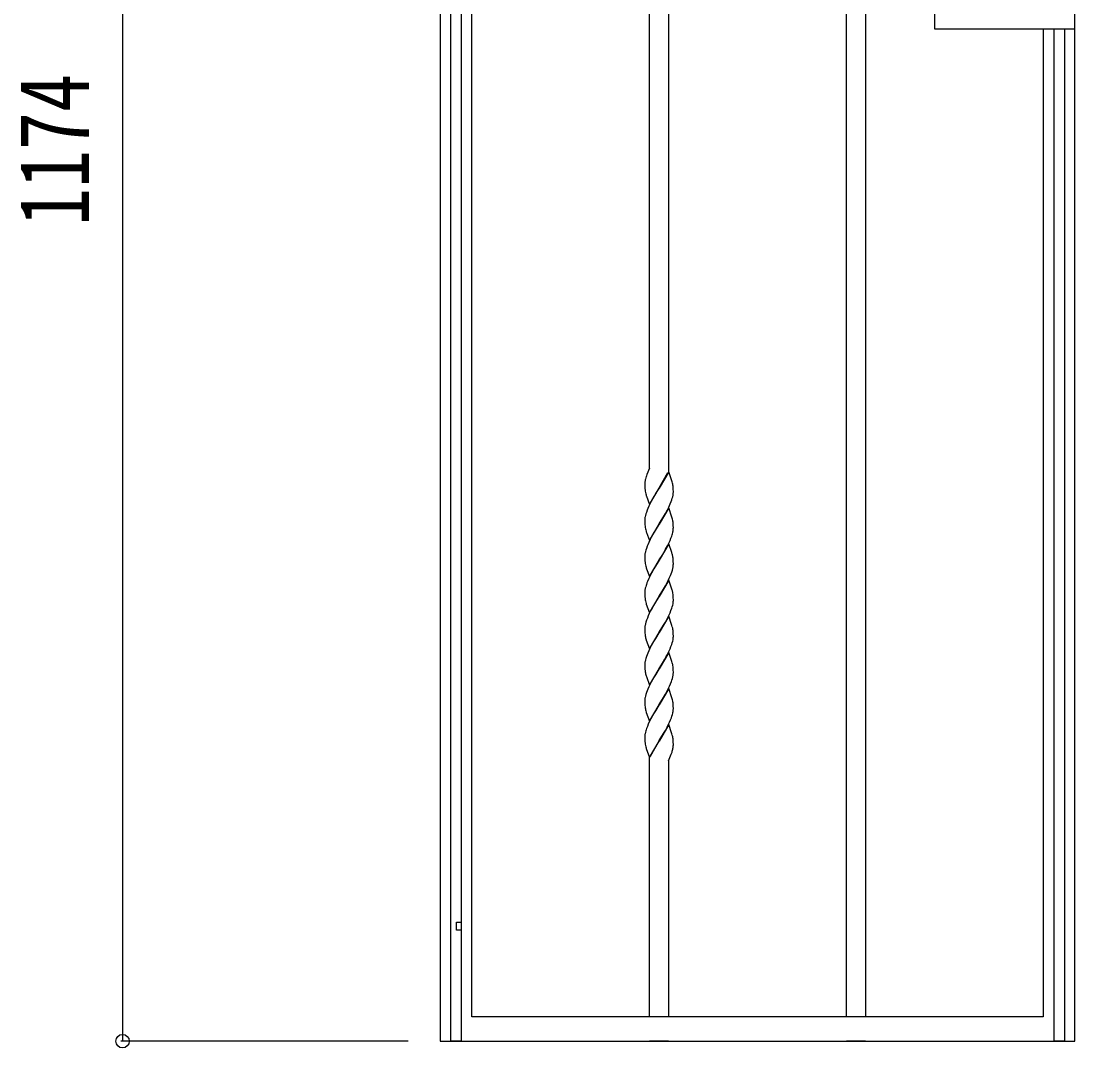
# Model space of a CAD drawing. Units: millimetres, scale not verified. Extents: x -4205 to 4205, y -2970 to 2970.
# Drawn here: x -919 to -255, y -1729 to -1082 of the extents above; entities that cross this region are included whole.
import ezdxf
from ezdxf.enums import TextEntityAlignment as Align

# ---------------------------------------------------------------- set-up
doc = ezdxf.new("R2010")
doc.units = ezdxf.units.MM
doc.header["$LTSCALE"] = 10
doc.layers.add('0-3_YKK_A1', color=4, linetype='Continuous')
doc.layers.add('0-4_YKK_D', color=6, linetype='Continuous')
doc.styles.add('ＭＳ ゴシック', font='')
doc.styles.get('ＭＳ ゴシック').set_extended_font_data('MS Gothic')

msp = doc.modelspace()

# ---------------------------------------------------------------- linework, layer by layer
at = {"layer": '0-3_YKK_A1'}
for p, q in [((-254.98, -1725), (-254.98, -550.93)), ((-343.15, -1087.5), (-343.15, -962.5)), ((-522.98, -1364.22), (-522.98, -1028.59)), ((-510.98, -1028.59), (-510.98, -1366.14)), ((-398.98, -1709.74), (-398.98, -1028.59)), ((-386.98, -1028.59), (-386.98, -1709.74)), ((-255.15, -1087.5), (-343.15, -1087.5)), ((-274.98, -1087.5), (-274.98, -1709.74)), ((-261.51, -1087.5), (-261.51, -1725)), ((-522.98, -1364.01), (-524.64, -1368.18)), ((-525.56, -1371.06), (-525.67, -1371.54)), ((-524.96, -1369.08), (-525.05, -1369.33)), ((-525.98, -1374.62), (-525.95, -1375.85)), ((-525.16, -1380.96), (-525.01, -1381.45)), ((-523.05, -1386.92), (-516.98, -1376.62)), ((-518.74, -1379.49), (-520.01, -1381.63)), ((-517.12, -1376.85), (-518.74, -1379.49)), ((-508.07, -1376.31), (-508.17, -1375.33)), ((-508.05, -1380.29), (-508, -1379.72)), ((-507.98, -1378.63), (-508, -1377.64)), ((-521.88, -1384.98), (-522.59, -1386.37)), ((-510.85, -1388.59), (-509.89, -1386.49)), ((-509.89, -1386.49), (-509.34, -1385.1)), ((-508.65, -1383.09), (-508.39, -1382.12)), ((-508.39, -1382.12), (-508.18, -1381.19)), ((-525.57, -1393.88), (-525.78, -1394.82)), ((-524.49, -1390.56), (-524.99, -1391.92)), ((-524.07, -1389.52), (-524.49, -1390.56)), ((-510.91, -1389.09), (-516.98, -1399.38)), ((-514.13, -1394.69), (-513.01, -1392.73)), ((-525.98, -1397.38), (-525.95, -1398.61)), ((-525.95, -1398.61), (-525.89, -1399.69)), ((-525.89, -1399.69), (-525.79, -1400.67)), ((-516.98, -1399.38), (-517.12, -1399.61)), ((-516.98, -1399.38), (-516.84, -1399.15)), ((-508.07, -1399.07), (-508.17, -1398.09)), ((-507.98, -1401.39), (-508, -1400.39)), ((-525.16, -1403.71), (-525.01, -1404.21)), ((-525.01, -1404.21), (-524.84, -1404.72)), ((-520.01, -1404.39), (-520.2, -1404.71)), ((-509.47, -1408.21), (-508.97, -1406.85)), ((-508.56, -1405.52), (-508.31, -1404.57)), ((-507.98, -1401.92), (-507.98, -1401.39)), ((-523.44, -1410.88), (-524.07, -1412.28)), ((-522.59, -1409.12), (-523.44, -1410.88)), ((-510.91, -1411.85), (-516.98, -1422.14)), ((-512.83, -1415.16), (-511.72, -1413.1)), ((-511.72, -1413.1), (-510.85, -1411.35)), ((-508.96, -1417.31), (-510.91, -1411.85)), ((-525.98, -1419.33), (-525.98, -1419.6)), ((-525.98, -1419.6), (-525.98, -1420.14)), ((-524.99, -1414.68), (-525.31, -1415.67)), ((-516.84, -1421.91), (-514.69, -1418.39)), ((-508.85, -1417.64), (-508.96, -1417.31)), ((-525.89, -1422.45), (-525.79, -1423.43)), ((-516.98, -1422.14), (-517.12, -1422.37)), ((-508.56, -1428.28), (-508.31, -1427.32)), ((-508, -1423.15), (-508.03, -1422.47)), ((-524.84, -1427.48), (-523.05, -1432.43)), ((-521.69, -1430.15), (-522.77, -1432.23)), ((-520.2, -1427.47), (-521.69, -1430.15)), ((-511.19, -1434.81), (-510.52, -1433.4)), ((-509.34, -1430.62), (-508.97, -1429.6)), ((-524.62, -1436.42), (-524.99, -1437.44)), ((-524.21, -1435.39), (-524.62, -1436.42)), ((-510.91, -1434.61), (-516.98, -1444.9)), ((-514.13, -1440.21), (-513.01, -1438.25)), ((-509.07, -1439.74), (-510.91, -1434.61)), ((-508.85, -1440.4), (-509.07, -1439.74)), ((-525.98, -1442.09), (-525.98, -1442.37)), ((-525.95, -1444.13), (-525.89, -1445.21)), ((-525.89, -1445.21), (-525.79, -1446.19)), ((-523.05, -1455.19), (-516.98, -1444.9)), ((-508.07, -1444.59), (-508.17, -1443.61)), ((-508.03, -1445.23), (-508.07, -1444.59)), ((-507.98, -1447.44), (-507.98, -1446.91)), ((-520.2, -1450.23), (-521.32, -1452.22)), ((-510.04, -1455.11), (-509.47, -1453.73)), ((-509.47, -1453.73), (-508.97, -1452.36)), ((-508.39, -1450.4), (-508.18, -1449.47)), ((-508.05, -1448.57), (-508, -1447.99)), ((-508, -1447.99), (-507.98, -1447.44)), ((-524.35, -1458.49), (-524.87, -1459.86)), ((-523.76, -1457.1), (-524.35, -1458.49)), ((-523.11, -1455.69), (-523.76, -1457.1)), ((-510.91, -1457.37), (-516.98, -1467.66)), ((-513.01, -1461.01), (-511.72, -1458.62)), ((-509.07, -1462.5), (-510.91, -1457.37)), ((-525.98, -1465.66), (-525.95, -1466.88)), ((-525.95, -1466.88), (-525.89, -1467.97)), ((-525.57, -1462.16), (-525.78, -1463.1)), ((-525.31, -1461.19), (-525.57, -1462.16)), ((-508.07, -1467.35), (-508.17, -1466.37)), ((-525.89, -1467.97), (-525.79, -1468.95)), ((-525.3, -1471.5), (-525.11, -1472.15)), ((-525.11, -1472.15), (-525.01, -1472.49)), ((-519.27, -1471.41), (-520.38, -1473.31)), ((-516.98, -1467.66), (-516.84, -1467.43)), ((-508.05, -1471.33), (-508, -1470.75)), ((-507.98, -1469.66), (-508, -1468.67)), ((-522.77, -1477.75), (-523.44, -1479.16)), ((-510.91, -1480.13), (-516.98, -1490.42)), ((-511.72, -1481.38), (-510.85, -1479.63)), ((-509.47, -1476.49), (-508.97, -1475.12)), ((-508.97, -1475.12), (-508.65, -1474.13)), ((-525.57, -1484.92), (-525.78, -1485.86)), ((-525.31, -1483.95), (-525.57, -1484.92)), ((-524.49, -1481.6), (-524.87, -1482.62)), ((-514.87, -1486.97), (-513.39, -1484.44)), ((-525.98, -1487.61), (-525.98, -1487.88)), ((-525.98, -1487.88), (-525.98, -1488.42)), ((-525.89, -1490.73), (-525.79, -1491.71)), ((-523.05, -1500.71), (-516.98, -1490.42)), ((-508.07, -1490.11), (-508.17, -1489.13)), ((-508.03, -1490.75), (-508.07, -1490.11)), ((-507.98, -1492.96), (-507.98, -1492.42)), ((-525.3, -1494.26), (-525.11, -1494.92)), ((-519.27, -1494.17), (-520.38, -1496.07)), ((-509.75, -1499.94), (-509.21, -1498.56)), ((-509.21, -1498.56), (-508.86, -1497.55)), ((-524.49, -1504.35), (-524.87, -1505.38)), ((-522.77, -1500.51), (-523.44, -1501.91)), ((-510.91, -1502.89), (-516.98, -1513.18)), ((-511.9, -1504.48), (-511.19, -1503.09)), ((-525.98, -1510.37), (-525.98, -1510.64)), ((-525.98, -1510.64), (-525.98, -1511.18)), ((-525.89, -1513.49), (-525.79, -1514.47)), ((-516.84, -1512.95), (-514.13, -1508.49)), ((-508.07, -1512.87), (-508.17, -1511.89)), ((-525.01, -1518.01), (-523.05, -1523.47)), ((-520.38, -1518.83), (-521.32, -1520.5)), ((-519.27, -1516.93), (-520.38, -1518.83)), ((-508.56, -1519.32), (-508.31, -1518.36)), ((-507.98, -1515.18), (-508, -1514.19)), ((-507.98, -1515.72), (-507.98, -1515.18)), ((-523.11, -1523.97), (-523.76, -1525.38)), ((-511.9, -1527.24), (-511.19, -1525.84)), ((-509.07, -1530.77), (-510.91, -1525.65)), ((-509.75, -1522.69), (-509.21, -1521.32)), ((-525.98, -1533.13), (-525.98, -1533.4)), ((-525.98, -1533.4), (-525.98, -1533.94)), ((-525.57, -1530.44), (-525.78, -1531.38)), ((-525.31, -1529.47), (-525.57, -1530.44)), ((-513.01, -1529.29), (-511.9, -1527.24)), ((-525.89, -1536.25), (-525.79, -1537.23)), ((-525.16, -1540.27), (-525.01, -1540.76)), ((-517.05, -1536.05), (-522.59, -1545.68)), ((-516.98, -1535.94), (-516.84, -1535.71)), ((-508.07, -1535.63), (-508.17, -1534.65)), ((-507.98, -1537.94), (-508, -1536.95)), ((-507.98, -1538.48), (-507.98, -1537.94)), ((-522.98, -1709.74), (-522.98, -1546.42)), ((-510.12, -1546.34), (-509.89, -1545.8)), ((-508.98, -1543.43), (-508.94, -1543.31)), ((-508.94, -1543.31), (-508.81, -1542.92)), ((-508.48, -1541.79), (-508.33, -1541.18)), ((-510.98, -1548.31), (-510.98, -1709.74)), ((-644.63, -1650), (-641.63, -1650)), ((-644.63, -1655), (-644.63, -1650)), ((-641.63, -1650), (-641.63, -1655)), ((-641.63, -1655), (-644.63, -1655)), ((-510.98, -1725), (-522.98, -1725)), ((-386.98, -1725), (-398.98, -1725))]:
    msp.add_line(p, q, dxfattribs=at)
for points in [[(-654.98, -795.17), (-654.98, -1725), (-254.98, -1725)], [(-274.98, -1709.74), (-634.98, -1709.74), (-634.98, -795.36)], [(-261.51, -1725), (-268.11, -1725), (-268.11, -1087.5)], [(-523.89, -1366.35), (-524, -1366.62), (-524.17, -1367.01)], [(-510.91, -1366.34), (-516.98, -1376.62), (-517.12, -1376.85)], [(-516.98, -1376.62), (-516.91, -1376.51), (-511.36, -1366.88)], [(-508.66, -1372.78), (-508.85, -1372.13), (-510.91, -1366.34)], [(-525.98, -1373.98), (-525.98, -1374.09), (-525.98, -1374.62)], [(-524.64, -1368.18), (-524.92, -1368.95), (-524.96, -1369.08)], [(-525.95, -1375.85), (-525.89, -1376.93), (-525.79, -1377.91)], [(-508, -1377.64), (-508.03, -1376.95), (-508.07, -1376.31)], [(-508, -1379.72), (-507.98, -1379.16), (-507.98, -1378.63)], [(-525.01, -1381.45), (-524.9, -1381.79), (-523.05, -1386.92)], [(-522.59, -1386.37), (-523.44, -1388.12), (-524.07, -1389.52)], [(-520.01, -1381.63), (-520.2, -1381.95), (-521.88, -1384.98)], [(-509.34, -1385.1), (-508.97, -1384.09), (-508.65, -1383.09)], [(-524.99, -1391.92), (-525.31, -1392.92), (-525.57, -1393.88)], [(-513.01, -1392.73), (-511.72, -1390.34), (-510.85, -1388.59)], [(-508.66, -1395.54), (-508.85, -1394.88), (-510.91, -1389.09)], [(-525.98, -1396.57), (-525.98, -1396.85), (-525.98, -1397.38)], [(-524.84, -1404.72), (-523.05, -1409.67), (-516.98, -1399.38)], [(-517.12, -1399.61), (-518.74, -1402.24), (-520.01, -1404.39)], [(-516.84, -1399.15), (-515.57, -1397.09), (-514.13, -1394.69)], [(-508, -1400.39), (-508.03, -1399.71), (-508.07, -1399.07)], [(-520.2, -1404.71), (-521.88, -1407.73), (-522.59, -1409.12)], [(-524.07, -1412.28), (-524.49, -1413.32), (-524.99, -1414.68)], [(-510.85, -1411.35), (-510.04, -1409.59), (-509.47, -1408.21)], [(-525.98, -1420.14), (-525.95, -1421.36), (-525.89, -1422.45)], [(-525.31, -1415.67), (-525.57, -1416.64), (-525.78, -1417.58)], [(-514.69, -1418.39), (-513.39, -1416.16), (-512.83, -1415.16)], [(-525.16, -1426.47), (-525.01, -1426.97), (-524.84, -1427.48)], [(-523.05, -1432.43), (-516.98, -1422.14), (-516.84, -1421.91)], [(-517.12, -1422.37), (-519.27, -1425.9), (-520.2, -1427.47)], [(-508.03, -1422.47), (-508.07, -1421.83), (-508.17, -1420.85)], [(-507.98, -1424.68), (-507.98, -1424.14), (-508, -1423.15)], [(-522.77, -1432.23), (-523.44, -1433.64), (-524.21, -1435.39)], [(-510.52, -1433.4), (-509.75, -1431.66), (-509.34, -1430.62)], [(-525.4, -1438.76), (-525.65, -1439.72), (-525.78, -1440.34)], [(-516.98, -1444.9), (-516.84, -1444.67), (-514.13, -1440.21)], [(-513.01, -1438.25), (-511.9, -1436.2), (-511.19, -1434.81)], [(-525.98, -1442.37), (-525.98, -1442.9), (-525.95, -1444.13)], [(-516.98, -1444.9), (-517.12, -1445.13), (-520.2, -1450.23)], [(-507.98, -1446.91), (-508, -1445.91), (-508.03, -1445.23)], [(-525.16, -1449.23), (-525.01, -1449.73), (-523.05, -1455.19)], [(-521.32, -1452.22), (-522.06, -1453.6), (-523.11, -1455.69)], [(-508.97, -1452.36), (-508.65, -1451.37), (-508.39, -1450.4)], [(-511.72, -1458.62), (-510.85, -1456.87), (-510.04, -1455.11)], [(-525.98, -1464.85), (-525.98, -1465.12), (-525.98, -1465.66)], [(-516.84, -1467.43), (-514.13, -1462.97), (-513.01, -1461.01)], [(-508.62, -1463.98), (-508.85, -1463.16), (-509.07, -1462.5)], [(-525.01, -1472.49), (-523.05, -1477.95), (-516.98, -1467.66)], [(-520.38, -1473.31), (-521.88, -1476.01), (-522.77, -1477.75)], [(-516.98, -1467.66), (-517.12, -1467.89), (-519.27, -1471.41)], [(-508.65, -1474.13), (-508.39, -1473.16), (-508.18, -1472.22)], [(-508, -1468.67), (-508.03, -1467.99), (-508.07, -1467.35)], [(-508, -1470.75), (-507.98, -1470.2), (-507.98, -1469.66)], [(-523.44, -1479.16), (-524.07, -1480.56), (-524.49, -1481.6)], [(-508.62, -1486.74), (-508.85, -1485.92), (-510.91, -1480.13)], [(-510.85, -1479.63), (-510.04, -1477.87), (-509.47, -1476.49)], [(-516.98, -1490.42), (-516.84, -1490.19), (-514.87, -1486.97)], [(-513.39, -1484.44), (-512.45, -1482.76), (-511.72, -1481.38)], [(-525.98, -1488.42), (-525.95, -1489.64), (-525.89, -1490.73)], [(-516.98, -1490.42), (-517.12, -1490.65), (-519.27, -1494.17)], [(-507.98, -1492.42), (-508, -1491.43), (-508.03, -1490.75)], [(-525.11, -1494.92), (-524.95, -1495.41), (-523.05, -1500.71)], [(-520.38, -1496.07), (-521.88, -1498.77), (-522.77, -1500.51)], [(-511.19, -1503.09), (-510.35, -1501.33), (-509.75, -1499.94)], [(-508.86, -1497.55), (-508.56, -1496.56), (-508.31, -1495.6)], [(-525.31, -1506.71), (-525.57, -1507.68), (-525.78, -1508.62)], [(-523.44, -1501.91), (-524.07, -1503.31), (-524.49, -1504.35)], [(-514.13, -1508.49), (-513.01, -1506.53), (-511.9, -1504.48)], [(-508.66, -1509.33), (-508.85, -1508.68), (-510.91, -1502.89)], [(-525.98, -1511.18), (-525.95, -1512.4), (-525.89, -1513.49)], [(-523.05, -1523.47), (-516.98, -1513.18), (-516.84, -1512.95)], [(-516.98, -1513.18), (-517.12, -1513.41), (-519.27, -1516.93)], [(-508, -1514.19), (-508.03, -1513.5), (-508.07, -1512.87)], [(-525.3, -1517.02), (-525.11, -1517.68), (-525.01, -1518.01)], [(-509.21, -1521.32), (-508.86, -1520.31), (-508.56, -1519.32)], [(-523.76, -1525.38), (-524.35, -1526.77), (-524.87, -1528.14)], [(-521.32, -1520.5), (-522.06, -1521.88), (-523.11, -1523.97)], [(-510.91, -1525.65), (-516.98, -1535.94), (-517.05, -1536.05)], [(-511.19, -1525.84), (-510.35, -1524.09), (-509.75, -1522.69)], [(-516.84, -1535.71), (-514.13, -1531.25), (-513.01, -1529.29)], [(-508.62, -1532.26), (-508.85, -1531.44), (-509.07, -1530.77)], [(-525.98, -1533.94), (-525.95, -1535.16), (-525.89, -1536.25)], [(-525.01, -1540.76), (-523.05, -1546.23), (-516.98, -1535.94)], [(-508, -1536.95), (-508.03, -1536.27), (-508.07, -1535.63)], [(-510.98, -1548.52), (-509.26, -1544.21), (-508.98, -1543.43)]]:
    msp.add_lwpolyline(points, dxfattribs=at)
msp.add_lwpolyline([(-641.63, -1725), (-648.23, -1725), (-648.23, -811.15), (-641.63, -803.19)], close=True, dxfattribs=at)
for centre, radius, start, end in [((-507.46, -1374.59), 18.53, 175.83727, 178.12903), ((-503.64, -1375.65), 22.43, 171.55486, 173.84661), ((-505.38, -1375.87), 20.75, 167.95034, 170.2421), ((-482.06, -1382.89), 45.08, 162.48969, 164.78144), ((-527.05, -1377.75), 19.05, 10.53108, 15.11413), ((-534.87, -1378.79), 26.93, 7.37173, 9.66349), ((-506.48, -1375.47), 19.47, 187.20736, 196.3698), ((-530.49, -1377.34), 22.63, 350.21382, 352.50558), ((-504.6, -1397.74), 21.41, 174.56831, 176.86006), ((-503.41, -1398.67), 22.7, 170.23753, 172.52928), ((-506.49, -1398.23), 19.46, 187.213, 196.37544), ((-527.06, -1400.5), 19.06, 10.52274, 15.10579), ((-534.94, -1401.54), 27, 7.34816, 9.63991), ((-541.81, -1395.87), 34.62, 341.52478, 343.81653), ((-531.31, -1399.58), 23.53, 347.76509, 350.05684), ((-530.16, -1400.39), 22.27, 351.59745, 353.8892), ((-528.95, -1401.38), 20.97, 356.22365, 358.5154), ((-504.6, -1420.5), 21.41, 174.56831, 176.86006), ((-503.41, -1421.43), 22.7, 170.23753, 172.52928), ((-533.14, -1425.02), 25.38, 14.60181, 16.89357), ((-529.05, -1423.72), 21.09, 11.69602, 13.98777), ((-543.43, -1425.76), 35.6, 7.92612, 10.21788), ((-506.49, -1420.99), 19.46, 187.213, 196.37544), ((-531.31, -1422.34), 23.53, 347.76509, 350.05684), ((-530.16, -1423.15), 22.27, 351.59745, 353.8892), ((-528.95, -1424.14), 20.97, 356.22365, 358.5154), ((-541.81, -1418.63), 34.62, 341.52478, 343.81653), ((-503.4, -1444.19), 22.71, 170.24225, 172.53401), ((-492.14, -1448.4), 34.63, 161.55068, 163.84244), ((-533.15, -1447.78), 25.39, 14.59416, 16.88591), ((-504.6, -1443.26), 21.41, 174.56831, 176.86006), ((-506.5, -1443.75), 19.45, 187.22054, 196.38298), ((-529.06, -1446.48), 21.1, 11.68848, 13.98023), ((-543.44, -1448.52), 35.61, 7.92295, 10.2147), ((-530.55, -1445.62), 22.7, 350.23753, 352.52928), ((-491.77, -1471.41), 35.06, 160.76156, 163.05332), ((-504.61, -1466.02), 21.4, 174.5658, 176.85756), ((-503.41, -1466.94), 22.7, 170.23753, 172.52928), ((-533.14, -1470.21), 25.3, 11.96333, 14.25509), ((-543.44, -1471.28), 35.61, 7.92295, 10.2147), ((-504.28, -1466.1), 21.7, 187.55152, 194.42495), ((-530.55, -1468.38), 22.7, 350.23753, 352.52928), ((-504.6, -1488.78), 21.41, 174.56831, 176.86006), ((-503.4, -1489.71), 22.71, 170.24225, 172.53401), ((-491.76, -1494.17), 35.07, 160.7679, 163.05966), ((-533.14, -1492.97), 25.3, 11.96333, 14.25509), ((-504.28, -1488.86), 21.7, 187.55152, 194.42495), ((-543.43, -1494.04), 35.6, 7.92612, 10.21788), ((-530.16, -1491.43), 22.27, 351.59745, 353.8892), ((-528.96, -1492.41), 20.99, 356.22521, 358.51697), ((-531.31, -1490.62), 23.53, 347.76509, 350.05684), ((-491.77, -1516.93), 35.06, 160.76156, 163.05332), ((-504.58, -1511.54), 21.42, 174.5708, 176.86256), ((-503.41, -1512.46), 22.7, 170.23753, 172.52928), ((-527.05, -1514.3), 19.05, 10.53108, 15.11413), ((-534.94, -1515.34), 27, 7.34816, 9.63991), ((-504.28, -1511.62), 21.7, 187.55152, 194.42495), ((-531.31, -1513.38), 23.53, 347.76509, 350.05684), ((-530.16, -1514.18), 22.27, 351.59745, 353.8892), ((-528.96, -1515.17), 20.99, 356.22521, 358.51697), ((-504.6, -1534.3), 21.41, 174.56831, 176.86006), ((-503.41, -1535.23), 22.7, 170.23753, 172.52928), ((-491.76, -1539.69), 35.07, 160.7679, 163.05966), ((-533.13, -1538.49), 25.29, 11.96976, 14.26151), ((-543.44, -1539.56), 35.61, 7.92295, 10.2147), ((-506.49, -1534.78), 19.45, 187.21866, 196.3811), ((-537.61, -1534.97), 29.94, 348.02282, 350.31457), ((-530.36, -1537.09), 22.45, 352.5245, 354.81625), ((-523.93, -1538.23), 15.95, 356.83276, 359.12451), ((-536.85, -1534.07), 29.41, 342.48383, 344.77558)]:
    msp.add_arc(centre, radius, start, end, dxfattribs=at)
at = {"layer": '0-4_YKK_D'}
for p, q in [((-854.98, -551), (-854.98, -1725)), ((-674.98, -1725), (-855.98, -1725))]:
    msp.add_line(p, q, dxfattribs=at)
msp.add_circle((-854.98, -1725), 4.25, dxfattribs=at)

# ---------------------------------------------------------------- texts
at = {"layer": '0-4_YKK_D', "style": 'ＭＳ ゴシック', "width": 0.8}
msp.add_text('1174', height=43.99, rotation=90, dxfattribs=at).set_placement((-862.98, -1211.6), align=Align.BOTTOM_LEFT)

doc.saveas('drawing.dxf')
